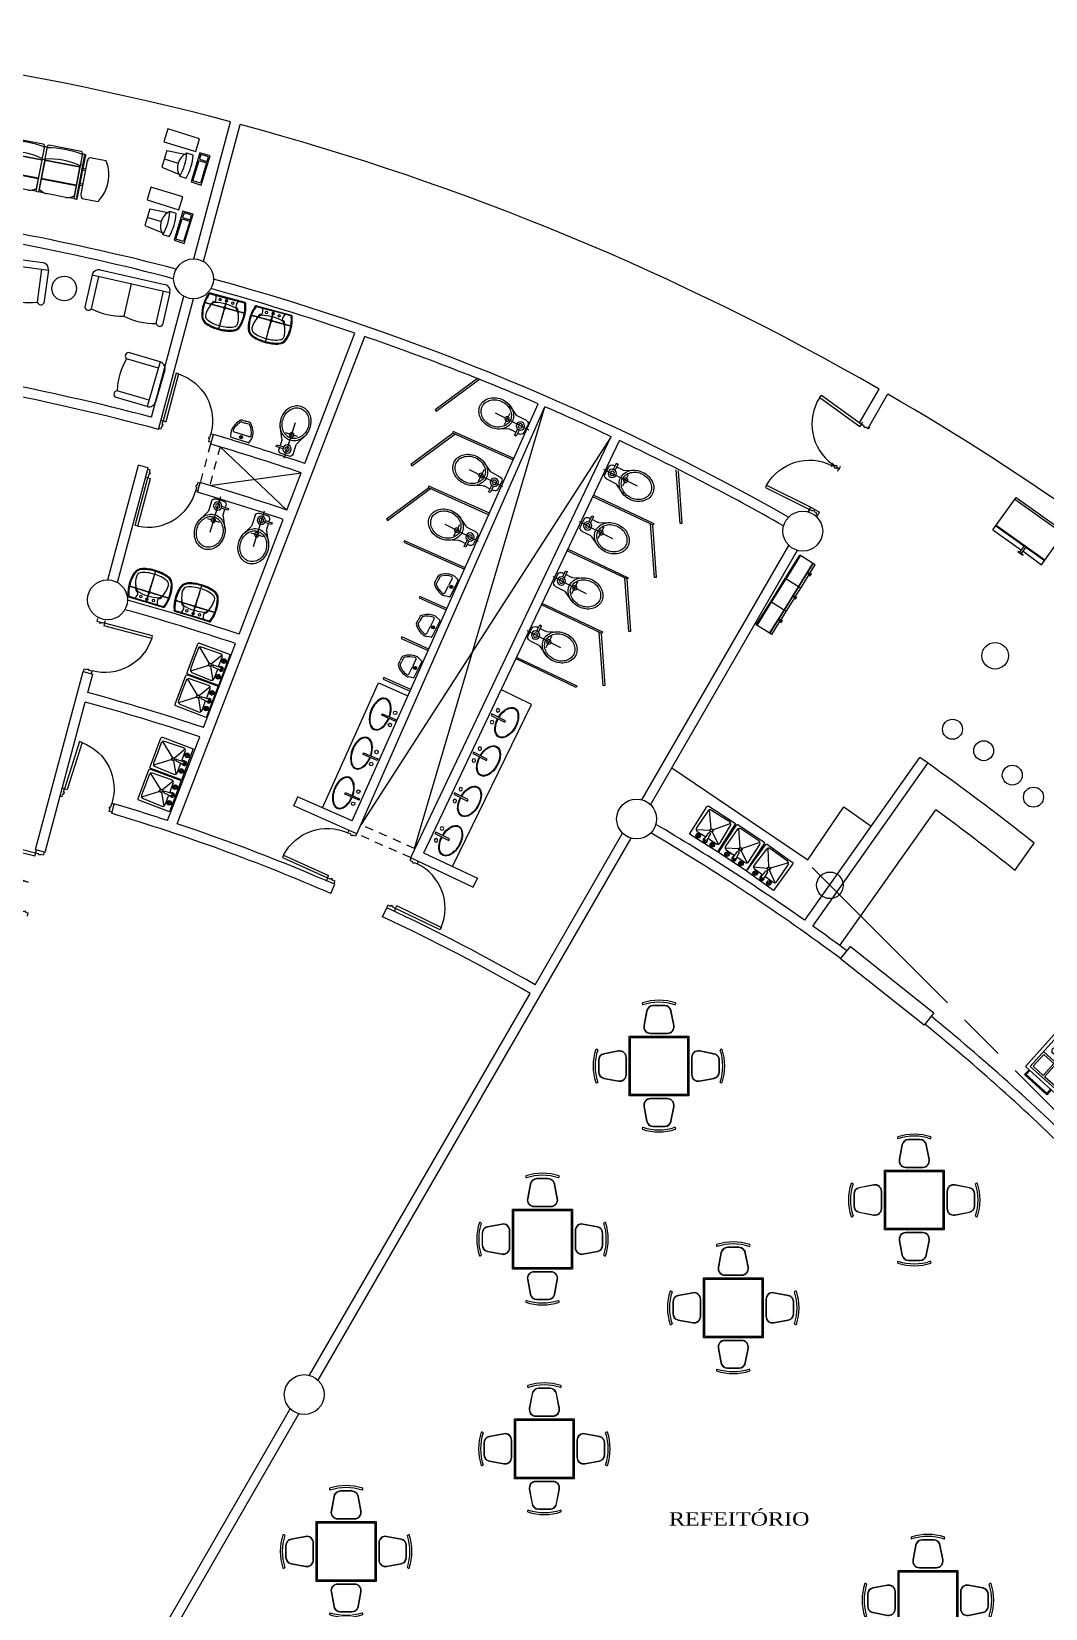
# Model space of a CAD drawing. Header units: millimetres. Extents: x 9 to 248, y 25 to 124.
# Drawn here: x 98.25 to 113.51, y 98.86 to 122.58 of the extents above; entities that cross this region are included whole.
import ezdxf

# ---------------------------------------------------------------- set-up
doc = ezdxf.new("R2010")
doc.units = ezdxf.units.MM
doc.header["$LTSCALE"] = 0.8
doc.header["$MEASUREMENT"] = 0
doc.linetypes.add('ACAD_ISO08W100', pattern=[36, 24, -3, 6, -3])
doc.linetypes.add('DASHED2', pattern=[9.525, 6.35, -3.175])
for name, color, linetype in [('CANCELERIA', 30, 'Continuous'), ('COLUMNAS', 5, 'Continuous'), ('EJES', 1, 'ACAD_ISO08W100'), ('MSAN', 2, 'Continuous'), ('MUEBLES', 2, 'Continuous'), ('MUROS', 6, 'Continuous')]:
    doc.layers.add(name, color=color, linetype=linetype)
doc.layers.add('LUMINARIAS', color=7, linetype='Continuous', lineweight=30)
doc.styles.add('Estilo 01', font='times.ttf', dxfattribs={"width": 1.2})

# ---------------------------------------------------------------- blocks, each defined once
blk = doc.blocks.new('COLUMNA')
at = {"layer": 'COLUMNAS', "ltscale": 0.15}
blk.add_circle((78.551, 72.792), 0.3, dxfattribs=at)
blk = doc.blocks.new('columna0001')
at = {"layer": 'COLUMNAS', "ltscale": 0.15}
blk.add_circle((0, 0), 0.2, dxfattribs=at)
blk = doc.blocks.new('LAVAT')
for p, q in [((-0.27, 0, -0.03), (0, 0, -0.03)), ((-0.27, 0, -0.03), (0, 0, -0.03)), ((0, 0, -0.03), (0.27, 0, -0.03)), ((0, 0, -0.03), (0.27, 0, -0.03)), ((-0.267, -0.013, -0.03), (0, -0.013, -0.03)), ((-0.014, -0.16, -0.13), (-0.005, -0.16, -0.13)), ((-0.011, -0.152, -0.13), (-0.004, -0.157, -0.13)), ((-0.011, -0.168, -0.13), (-0.004, -0.163, -0.13)), ((-0.004, -0.147, -0.13), (-0.001, -0.156, -0.13)), ((-0.004, -0.173, -0.13), (-0.001, -0.164, -0.13)), ((0.267, -0.013, -0.03), (0, -0.013, -0.03)), ((0.004, -0.147, -0.13), (0.001, -0.156, -0.13)), ((0.004, -0.173, -0.13), (0.001, -0.164, -0.13)), ((0.011, -0.152, -0.13), (0.004, -0.157, -0.13)), ((0.011, -0.168, -0.13), (0.004, -0.163, -0.13)), ((0.014, -0.16, -0.13), (0.005, -0.16, -0.13))]:
    blk.add_line(p, q)
at = {"extrusion": (1, 0, 1.74533e-09)}
for p, q in [((0, 0), (0, 0, -0.08)), ((0, 0, -0.08), (0, -0.01, -0.08)), ((0, -0.01, -0.08), (0, -0.02, -0.05)), ((0, -0.01, -0.02), (0, -0.01)), ((0, -0.49, -0.03), (0, -0.02, -0.03)), ((0, -0.02, -0.05), (0, -0.07, -0.05)), ((0, -0.07, -0.05), (0, -0.07, -0.25)), ((0, -0.08, -0.26), (0, -0.09, -0.26)), ((0, -0.09, -0.26), (0, -0.09, -0.88)), ((0, -0.09, -0.88), (0, -0.28, -0.88)), ((0, -0.5, -0.05), (0, -0.5, -0.04))]:
    blk.add_line(p, q, dxfattribs=at)
at = {"extrusion": (-1.83664e-16, -1, 1.74533e-09)}
for p, q in [((-0.32, -0.16, -0.04), (-0.32, -0.16, -0.05)), ((-0.32, -0.16, -0.05), (-0.32, -0.16, -0.04)), ((0.31, -0.16, -0.03), (-0.31, -0.16, -0.03)), ((-0.31, -0.16, -0.03), (0.31, -0.16, -0.03)), ((-0.1, -0.16, -0.88), (0, -0.16, -0.88)), ((0.1, -0.16, -0.88), (0, -0.16, -0.88)), ((0.32, -0.16, -0.05), (0.32, -0.16, -0.04)), ((0.32, -0.16, -0.04), (0.32, -0.16, -0.05))]:
    blk.add_line(p, q, dxfattribs=at)
at = {"lineweight": 0}
blk.add_line((0.005, -0.16, -0.88), (-0.014, -0.16, -0.88), dxfattribs=at)
for centre, radius in [((-0.1, -0.06, -0.03), 0.02), ((-0.1, -0.06, -0.03), 0.0141), ((0, -0.05, -0.03), 0.02), ((0, -0.16, -0.13), 0.02), ((0, -0.05, -0.03), 0.0141), ((0, -0.16, -0.13), 0.0141), ((0, -0.16, -0.13), 0.00463), ((0, -0.16, -0.13), 0.00383), ((0.1, -0.06, -0.03), 0.02), ((0.1, -0.06, -0.03), 0.0141)]:
    blk.add_circle(centre, radius, dxfattribs=at)
for centre, radius, start, end in [((-0.259, -0.031, -0.03), 0.0332, 109.7893, 160.2107), ((-0.259, -0.031, -0.03), 0.0332, 109.7893, 160.2107), ((0.239, -0.21, -0.03), 0.562, 160.2107, 196.5161), ((0.239, -0.21, -0.03), 0.562, 160.2107, 196.5161), ((0.239, -0.21, -0.03), 0.549, 160.2107, 196.5161), ((-0.259, -0.031, -0.03), 0.0201, 115.5104, 160.2107), ((0.078, -0.329, -0.03), 0.328, 144.7658, 181.8357), ((-0.101, -0.199, -0.03), 0.119, 131.5936, 180.4815), ((-0.149, -0.169, -0.03), 0.0501, 102.6144, 144.7658), ((-0.27, -0.08, -0.03), 0.114, 344.7449, 37.875), ((-0.17, -0.107, -0.03), 0.0104, 195.2551, 344.7449), ((0.005, -0.857, -0.03), 0.756, 90.3783, 102.6144), ((-0.005, -0.857, -0.03), 0.756, 77.3856, 89.6217), ((0.27, -0.08, -0.03), 0.114, 142.125, 195.2551), ((0.17, -0.107, -0.03), 0.0104, 195.2551, 344.7449), ((0.149, -0.169, -0.03), 0.0501, 35.2342, 77.3856), ((0.101, -0.199, -0.03), 0.119, 359.5185, 48.4064), ((-0.078, -0.329, -0.03), 0.328, 358.1643, 35.2342), ((0.259, -0.031, -0.03), 0.0201, 19.7893, 64.4896), ((0.259, -0.031, -0.03), 0.0332, 19.7893, 70.2107), ((0.259, -0.031, -0.03), 0.0332, 19.7893, 70.2107), ((-0.239, -0.21, -0.03), 0.549, 343.4839, 19.7893), ((-0.239, -0.21, -0.03), 0.562, 343.4839, 19.7893), ((-0.239, -0.21, -0.03), 0.562, 343.4839, 19.7893), ((-0.158, -0.328, -0.03), 0.148, 196.5161, 253.4839), ((-0.158, -0.328, -0.03), 0.148, 196.5161, 253.4839), ((-0.158, -0.328, -0.03), 0.135, 196.5161, 253.4839), ((-0.182, -0.338, -0.03), 0.0683, 181.8357, 245.5444), ((-0.023, 0.012, -0.03), 0.452, 245.5444, 272.887), ((0, 0.204, -0.03), 0.704, 253.4839, 270), ((0, 0.204, -0.03), 0.704, 253.4839, 270), ((0, 0.204, -0.03), 0.69, 253.4839, 270), ((0.023, 0.012, -0.03), 0.452, 267.113, 294.4556), ((0, 0.204, -0.03), 0.69, 270, 286.5161), ((0, 0.204, -0.03), 0.704, 270, 286.5161), ((0, 0.204, -0.03), 0.704, 270, 286.5161), ((0.158, -0.328, -0.03), 0.135, 286.5161, 343.4839), ((0.158, -0.328, -0.03), 0.148, 286.5161, 343.4839), ((0.158, -0.328, -0.03), 0.148, 286.5161, 343.4839), ((0.182, -0.338, -0.03), 0.0683, 294.4556, 358.1643)]:
    blk.add_arc(centre, radius, start, end)
at = {"extrusion": (1, 0, 1.74533e-09)}
for centre, radius, start, end in [((-0.005, 0), 0.005, 0, 180), ((-0.02, -0.02), 0.01, 270, 360), ((-0.08, -0.25), 0.01, 270, 0), ((-1.424, -0.537), 1.194, 343.3267, 14.9105), ((-0.222, 0.068), 0.302, 202.9972, 260.9087), ((-0.49, -0.04), 0.01, 90, 180)]:
    blk.add_arc(centre, radius, start, end, dxfattribs=at)
at = {"extrusion": (-1.83664e-16, -1, 1.74533e-09)}
for centre, radius, start, end in [((-0.01, 0.07, 0.16), 0.332, 201.1613, 254.2914), ((-0.31, -0.04, 0.16), 0.01, 90, 180), ((-0.31, -0.04, 0.16), 0.01, 90, 180), ((-1.605, -0.53, 0.16), 1.545, 346.8874, 9.2943), ((-0.097, -0.27, 0.16), 0.0202, 330.2551, 97.125), ((1.605, -0.53, 0.16), 1.545, 170.7057, 193.1126), ((0.098, -0.27, 0.16), 0.0202, 82.875, 209.7449), ((0.01, 0.07, 0.16), 0.332, 285.7086, 338.8387), ((0.31, -0.04, 0.16), 0.01, 0, 90), ((0.31, -0.04, 0.16), 0.01, 0, 90)]:
    blk.add_arc(centre, radius, start, end, dxfattribs=at)
blk = doc.blocks.new('OVALIN')
at = {"layer": 'MUEBLES'}
blk.add_lwpolyline([(0.001, 0.032), (-0.023, 0.032), (-0.02, 0.263), (0.004, 0.263)], close=True, dxfattribs=at)
at = {"layer": 'MUEBLES', "ltscale": 0.15}
for centre in [(-0.111, 0.205), (0.088, 0.202)]:
    blk.add_circle(centre, 0.0263, dxfattribs=at)
blk.add_ellipse((-0.008, 0.003, 0.85), major_axis=(-0.25, -0.009), ratio=0.595573, start_param=4.748798, end_param=10.934048, dxfattribs=at)
blk.add_open_spline([(-0.021, 0.142, 0.85), (-0.066, 0.14, 0.85), (-0.111, 0.13, 0.85), (-0.214, 0.084, 0.85), (-0.252, 0.036, 0.85), (-0.245, -0.053, 0.85), (-0.2, -0.097, 0.85), (-0.06, -0.143, 0.85), (0.032, -0.142, 0.85), (0.177, -0.094, 0.85), (0.226, -0.049, 0.85), (0.239, 0.041, 0.85), (0.206, 0.088, 0.85), (0.103, 0.133, 0.85), (0.053, 0.143, 0.85), (0.003, 0.143, 0.85)], degree=3, knots=[4.748798, 4.748798, 4.748798, 4.748798, 5.302919, 5.302919, 6.3056, 6.3056, 7.308282, 7.308282, 8.310963, 8.310963, 9.313644, 9.313644, 10.316325, 10.316325, 10.934048, 10.934048, 10.934048, 10.934048], dxfattribs=at)
blk = doc.blocks.new('LAVAMANO')
at = {"layer": 'MUEBLES'}
for p, q in [((-0.177, 0.019), (-0.058, 0.011)), ((-0.016, 0.018), (-0.12, 0.197)), ((0.016, 0.012), (0.24, 0.187)), ((-0.058, -0.018), (-0.177, -0.027)), ((-0.12, -0.204), (-0.016, -0.025)), ((0.24, -0.194), (0.016, -0.019))]:
    blk.add_line(p, q, dxfattribs=at)
blk.add_lwpolyline([(0.281, -0.234, -0.414214), (0.261, -0.254), (-0.229, -0.254), (-0.229, 0.246), (0.261, 0.246, -0.414214), (0.281, 0.226)], format="xyb", close=True, dxfattribs=at)
for points in [[(-0.204, 0.118), (-0.205, 0.118, -1), (-0.205, 0.127), (-0.204, 0.127, 0.41421)], [(-0.183, 0.148), (-0.183, 0.149, -1), (-0.174, 0.149), (-0.174, 0.148, 0.414214)], [(-0.174, 0.097), (-0.174, 0.096, -1), (-0.183, 0.096), (-0.183, 0.097, 0.414208)], [(-0.153, 0.127), (-0.152, 0.127, -1), (-0.152, 0.118), (-0.153, 0.118, 0.414214)], [(0.251, -0.004), (0.251, 0.159, 0.40559), (0.213, 0.199), (-0.091, 0.208, 0.42289), (-0.132, 0.168), (-0.132, 0.016)], [(-0.204, -0.126), (-0.205, -0.126, 1), (-0.205, -0.134), (-0.204, -0.134, -0.41421)], [(-0.174, -0.104), (-0.174, -0.104, 1), (-0.183, -0.104), (-0.183, -0.104, -0.414208)], [(-0.183, -0.156), (-0.183, -0.156, 1), (-0.174, -0.156), (-0.174, -0.156, -0.414214)], [(-0.153, -0.134), (-0.152, -0.134, 1), (-0.152, -0.126), (-0.153, -0.126, -0.414214)], [(-0.132, -0.023), (-0.132, -0.175, 0.42289), (-0.091, -0.215), (0.213, -0.207, 0.40559), (0.251, -0.167), (0.251, -0.004)]]:
    blk.add_lwpolyline(points, format="xyb", dxfattribs=at)
for centre, radius in [((-0.179, 0.122), 0.0345), ((-0.179, 0.122), 0.00944), ((-0.179, -0.004), 0.0085), ((-0.179, 0.122), 0.00508), ((-0.003, -0.004), 0.025), ((-0.003, -0.004), 0.02), ((-0.179, -0.13), 0.0345), ((-0.179, -0.13), 0.00944), ((-0.179, -0.13), 0.00508)]:
    blk.add_circle(centre, radius, dxfattribs=at)
for centre, radius, start, end in [((-0.179, -0.004), 0.0345, 37.297, 322.703), ((-0.179, 0.122), 0.0261, 99.2715, 170.7285), ((-0.179, 0.122), 0.0261, 189.2715, 260.7285), ((-0.179, -0.004), 0.0228, 85.9297, 274.0703), ((-0.179, 0.122), 0.0261, 9.2715, 80.7285), ((-0.179, 0.122), 0.0261, 279.2715, 350.7285), ((-0.06, -0.004), 0.0143, 274.0701, 85.9299), ((-0.179, -0.13), 0.0261, 99.2715, 170.7285), ((-0.179, -0.13), 0.0261, 189.2715, 260.7285), ((-0.179, -0.13), 0.0261, 9.2715, 80.7285), ((-0.179, -0.13), 0.0261, 279.2715, 350.7285)]:
    blk.add_arc(centre, radius, start, end, dxfattribs=at)
blk = doc.blocks.new('MCUADR')
for points in [[(0.301, 0.92), (0.559, 0.92, 0.470481), (0.657, 1.039), (0.615, 1.259, 0.3601), (0.517, 1.34), (0.343, 1.34, 0.3601), (0.245, 1.259), (0.203, 1.039, 0.470481)], [(0.301, 0.925), (0.559, 0.925, 0.470481), (0.652, 1.038), (0.611, 1.258, 0.3601), (0.517, 1.335), (0.343, 1.335, 0.3601), (0.249, 1.258), (0.208, 1.038, 0.470481)], [(-0.06, 0.301), (-0.06, 0.559, 0.470481), (-0.179, 0.657), (-0.399, 0.615, 0.3601), (-0.48, 0.517), (-0.48, 0.343, 0.3601), (-0.399, 0.245), (-0.179, 0.203, 0.470481)], [(-0.065, 0.301), (-0.065, 0.559, 0.470481), (-0.178, 0.652), (-0.398, 0.611, 0.3601), (-0.475, 0.517), (-0.475, 0.343, 0.3601), (-0.398, 0.249), (-0.178, 0.208, 0.470481)], [(0.92, 0.559), (0.92, 0.301, 0.470481), (1.039, 0.203), (1.259, 0.245, 0.3601), (1.34, 0.343), (1.34, 0.517, 0.3601), (1.259, 0.615), (1.039, 0.657, 0.470481)], [(0.925, 0.559), (0.925, 0.301, 0.470481), (1.038, 0.208), (1.258, 0.249, 0.3601), (1.335, 0.343), (1.335, 0.517, 0.3601), (1.258, 0.611), (1.038, 0.652, 0.470481)], [(0.559, -0.06), (0.301, -0.06, 0.470481), (0.203, -0.179), (0.245, -0.399, 0.3601), (0.343, -0.48), (0.517, -0.48, 0.3601), (0.615, -0.399), (0.657, -0.179, 0.470481)], [(0.559, -0.065), (0.301, -0.065, 0.470481), (0.208, -0.178), (0.249, -0.398, 0.3601), (0.343, -0.475), (0.517, -0.475, 0.3601), (0.611, -0.398), (0.652, -0.178, 0.470481)]]:
    blk.add_lwpolyline(points, format="xyb", close=True)
for points in [[(-0.02, 0.88), (0.88, 0.88), (0.88, -0.02), (-0.02, -0.02)], [(0, 0.86), (0.86, 0.86), (0.86, 0), (0, 0)]]:
    blk.add_lwpolyline(points, close=True)
for centre, radius, start, end in [((0.198, 1.37), 0.0203, 150.4305, 245.9306), ((0.43, 0.619), 0.801, 71.8194, 108.1806), ((0.43, 0.619), 0.771, 71.8194, 108.1806), ((0.662, 1.37), 0.0203, 294.0694, 29.5695), ((0.241, 0.43), 0.801, 161.8194, 198.1806), ((0.241, 0.43), 0.771, 161.8194, 198.1806), ((-0.51, 0.662), 0.0203, 24.0694, 119.5695), ((1.37, 0.662), 0.0203, 60.4305, 155.9306), ((0.619, 0.43), 0.771, 341.8194, 18.1806), ((0.619, 0.43), 0.801, 341.8194, 18.1806), ((-0.51, 0.198), 0.0203, 240.4305, 335.9306), ((1.37, 0.198), 0.0203, 204.0694, 299.5695), ((0.198, -0.51), 0.0203, 114.0694, 209.5695), ((0.43, 0.241), 0.801, 251.8194, 288.1806), ((0.43, 0.241), 0.771, 251.8194, 288.1806), ((0.662, -0.51), 0.0203, 330.4305, 65.9306)]:
    blk.add_arc(centre, radius, start, end)
blk = doc.blocks.new('P1H0')
for p, q in [((0, 0.15), (0.05, 0.15)), ((0.05, 0), (0.1, 0)), ((0.05, -0.899), (0.05, 0)), ((0.1, -0.899), (0.1, 0)), ((1, 0.15), (0.95, 0.15)), ((0.1, -0.899), (0.05, -0.899))]:
    blk.add_line(p, q)
for points in [[(0.05, 0.15), (0.05, 0.096), (0.066, 0.096), (0.066, 0.064), (0.05, 0.064), (0.05, 0), (0, 0)], [(0.95, 0.15), (0.95, 0.096), (0.934, 0.096), (0.934, 0.064), (0.95, 0.064), (0.95, 0), (1, 0)]]:
    blk.add_lwpolyline(points)
blk.add_arc((0.05, 0), 0.9, 273.1847, 0)
blk = doc.blocks.new('p2h')
for p, q in [((0, 0.12), (0.05, 0.12)), ((0.1, 0), (0, 0)), ((0.05, 0), (0.05, -0.447)), ((0.1, 0), (0.1, -0.447)), ((0.9, 0), (1, 0)), ((0.9, 0), (0.9, -0.447)), ((1, 0.12), (0.95, 0.12)), ((0.95, 0), (0.95, -0.447)), ((0.1, -0.447), (0.05, -0.447)), ((0.9, -0.447), (0.95, -0.447))]:
    blk.add_line(p, q)
for points in [[(0.05, 0.12), (0.05, 0.077), (0.063, 0.077), (0.063, 0.051), (0.05, 0.051), (0.05, 0), (0.01, 0)], [(0.95, 0.12), (0.95, 0.077), (0.937, 0.077), (0.937, 0.051), (0.95, 0.051), (0.95, 0), (0.99, 0)]]:
    blk.add_lwpolyline(points)
for centre, start, end in [((0.05, 0), 276.3794, 0), ((0.95, 0), 180, 263.6206)]:
    blk.add_arc(centre, 0.45, start, end)
blk = doc.blocks.new('p_sillon02')
for p, q in [((-0.5, 0), (0.5, 0)), ((-0.6, -0.1), (0.6, -0.1)), ((-0.6, -0.1), (-0.6, -0.6)), ((-0.5, -0.1), (-0.5, -0.6)), ((0, -0.1), (0, -0.6)), ((0.5, -0.6), (0.5, -0.1)), ((0.6, -0.1), (0.6, -0.6))]:
    blk.add_line(p, q)
for centre, radius, start, end in [((-0.5, -0.1), 0.1, 90, 180), ((0.5, -0.1), 0.1, 0, 90), ((-0.55, -0.579), 0.0542, 202.8178, 337.1822), ((-0.25, 0.381), 1.013, 255.7092, 284.2908), ((0.25, 0.381), 1.013, 255.7092, 284.2908), ((0.55, -0.579), 0.0542, 202.8178, 337.1822)]:
    blk.add_arc(centre, radius, start, end)
blk = doc.blocks.new('FLUX', base_point=(26.698, 2.043))
for p, q in [((26.582, 1.888), (26.582, 1.919)), ((26.76, 1.969), (26.632, 1.969)), ((26.697, 2.022), (26.697, 1.457)), ((26.81, 1.919), (26.81, 1.774)), ((26.577, 1.751), (26.491, 1.566)), ((26.532, 1.888), (26.532, 1.86)), ((26.642, 1.888), (26.532, 1.888)), ((26.532, 1.86), (26.64, 1.86)), ((26.582, 1.773), (26.582, 1.86)), ((26.816, 1.75), (26.912, 1.574)), ((26.792, 1.65), (26.6, 1.65))]:
    blk.add_line(p, q)
for points in [[(26.7, 1.737, 0.114983), (26.616, 1.717, 0.103863), (26.54, 1.658, 0.09123), (26.492, 1.572, 0.083945), (26.474, 1.467, 0.083945), (26.492, 1.362, 0.09123), (26.54, 1.277, 0.103863), (26.616, 1.218, 0.114983), (26.7, 1.198, 0.114983), (26.785, 1.218, 0.103863), (26.86, 1.277, 0.09123), (26.909, 1.362, 0.083945), (26.927, 1.467, 0.083945), (26.909, 1.572, 0.09123), (26.86, 1.658, 0.103863), (26.785, 1.717, 0.114983)], [(26.7, 1.702, 0.114859), (26.627, 1.685, 0.103833), (26.561, 1.633, 0.091287), (26.518, 1.559, 0.084042), (26.503, 1.467, 0.084042), (26.518, 1.376, 0.091287), (26.561, 1.301, 0.103833), (26.627, 1.25, 0.114859), (26.7, 1.232, 0.114859), (26.774, 1.25, 0.103833), (26.84, 1.301, 0.091287), (26.883, 1.376, 0.084042), (26.898, 1.467, 0.084042), (26.883, 1.559, 0.091287), (26.84, 1.633, 0.103833), (26.774, 1.685, 0.114859)]]:
    blk.add_lwpolyline(points, format="xyb", close=True)
for centre, radius in [((26.698, 1.876), 0.0623), ((26.698, 1.876), 0.0332), ((26.699, 1.65), 0.0338)]:
    blk.add_circle(centre, radius)
for centre, start, end in [((26.632, 1.919), 90, 180), ((26.76, 1.919), 0, 90), ((26.532, 1.773), 334.9229, 0), ((26.86, 1.774), 180, 208.4688)]:
    blk.add_arc(centre, 0.05, start, end)
blk = doc.blocks.new('WCFLUX')
at = {"layer": 'MSAN', "color": 7, "xscale": -1}
blk.add_blockref('FLUX', (0.005, 0.586), dxfattribs=at)
blk = doc.blocks.new('p_sillon01')
for p, q in [((-0.25, 0), (0.25, 0)), ((-0.35, -0.1), (-0.35, -0.6)), ((-0.35, -0.1), (0.35, -0.1)), ((-0.25, -0.1), (-0.25, -0.6)), ((0.25, -0.1), (0.25, -0.6)), ((0.35, -0.1), (0.35, -0.6))]:
    blk.add_line(p, q)
for centre, radius, start, end in [((-0.25, -0.1), 0.1, 90, 180), ((0.25, -0.1), 0.1, 0, 90), ((-0.3, -0.579), 0.0542, 202.8178, 337.1822), ((0, 0.381), 1.013, 255.7092, 284.2908), ((0.3, -0.579), 0.0542, 202.8178, 337.1822)]:
    blk.add_arc(centre, radius, start, end)
blk = doc.blocks.new('MINGP1')
at = {"layer": 'MSAN'}
for p, q in [((-0.133, 0.118), (-0.153, 0.049)), ((-0.133, 0.118), (-0.153, 0.049)), ((-0.124, 0.126), (0.146, 0.126)), ((-0.124, 0.126), (0.146, 0.126)), ((-0.111, 0.034), (0.011, 0.034)), ((-0.111, 0.034), (0.011, 0.034)), ((0.133, 0.034), (0.012, 0.034)), ((0.133, 0.034), (0.012, 0.034)), ((0.155, 0.118), (0.175, 0.049)), ((0.155, 0.118), (0.175, 0.049)), ((-0.046, -0.142), (0.011, -0.142)), ((-0.046, -0.142), (0.011, -0.142)), ((-0.041, -0.173), (0.011, -0.173)), ((-0.041, -0.173), (0.011, -0.173)), ((0.068, -0.142), (0.012, -0.142)), ((0.068, -0.142), (0.012, -0.142)), ((0.063, -0.173), (0.012, -0.173)), ((0.063, -0.173), (0.012, -0.173))]:
    blk.add_line(p, q, dxfattribs=at)
for radius in [0.0236, 0.0236, 0.00865, 0.00865]:
    blk.add_circle((0.01, 0.078), radius, dxfattribs=at)
for centre, radius, start, end in [((-0.076, 0.027), 0.08, 163.9075, 184.4031), ((-0.076, 0.027), 0.08, 163.9075, 184.4031), ((0.123, 0.042), 0.28, 184.4031, 226.7696), ((0.123, 0.042), 0.28, 184.4031, 226.7696), ((-0.124, 0.116), 0.01, 90, 163.9075), ((-0.124, 0.116), 0.01, 90, 163.9075), ((-0.111, 0.014), 0.02, 90, 188.6816), ((-0.111, 0.014), 0.02, 90, 188.6816), ((0.146, 0.053), 0.28, 188.6816, 222.3611), ((0.146, 0.053), 0.28, 188.6816, 222.3611), ((-0.124, 0.053), 0.28, 317.6389, 351.3184), ((-0.124, 0.053), 0.28, 317.6389, 351.3184), ((-0.101, 0.042), 0.28, 313.2304, 355.5969), ((-0.101, 0.042), 0.28, 313.2304, 355.5969), ((0.133, 0.014), 0.02, 351.3184, 90), ((0.133, 0.014), 0.02, 351.3184, 90), ((0.146, 0.116), 0.01, 16.0925, 90), ((0.146, 0.116), 0.01, 16.0925, 90), ((0.098, 0.027), 0.08, 355.5969, 16.0925), ((0.098, 0.027), 0.08, 355.5969, 16.0925), ((-0.041, -0.133), 0.04, 226.7696, 270), ((-0.041, -0.133), 0.04, 226.7696, 270), ((-0.046, -0.122), 0.02, 222.3611, 270), ((-0.046, -0.122), 0.02, 222.3611, 270), ((0.063, -0.133), 0.04, 270, 313.2304), ((0.063, -0.133), 0.04, 270, 313.2304), ((0.068, -0.122), 0.02, 270, 317.6389), ((0.068, -0.122), 0.02, 270, 317.6389)]:
    blk.add_arc(centre, radius, start, end, dxfattribs=at)
blk = doc.blocks.new('p_compu01')
for p, q in [((1.452, 4.145), (1.426, 3.869)), ((1.713, 4.145), (1.452, 4.145)), ((1.582, 4.145), (1.582, 3.928)), ((1.713, 4.145), (1.739, 3.869)), ((1.402, 3.845), (1.402, 3.745)), ((1.762, 3.745), (1.762, 3.845))]:
    blk.add_line(p, q)
for points in [[(1.828, 3.725), (2.028, 3.725), (2.028, 4.225), (1.828, 4.225)], [(1.367, 3.499), (1.827, 3.499), (1.827, 3.659), (1.367, 3.659)], [(1.391, 3.636), (1.711, 3.636), (1.711, 3.518), (1.391, 3.518)], [(1.732, 3.518), (1.805, 3.518), (1.805, 3.636), (1.732, 3.636)]]:
    blk.add_lwpolyline(points, close=True)
for centre, radius, start, end in [((1.582, 3.692), 0.236, 40.2671, 139.7329), ((1.582, 4.645), 0.82, 257.3196, 282.6804), ((1.582, 4.545), 0.82, 257.3196, 282.6804)]:
    blk.add_arc(centre, radius, start, end)
blk = doc.blocks.new('Com423-p')
for p, q in [((-0.89, 0.477), (-0.899, 0.477)), ((-0.89, 0.451), (-0.89, 0.477)), ((-0.85, 0.488), (-0.85, -0.202)), ((-0.335, 0.513), (-0.825, 0.513)), ((-0.31, 0.488), (-0.31, -0.202)), ((-0.27, 0.488), (-0.27, -0.202)), ((0.245, 0.513), (-0.245, 0.513)), ((0.27, 0.488), (0.27, -0.202)), ((0.31, 0.487), (0.31, -0.202)), ((0.825, 0.513), (0.335, 0.513)), ((0.85, 0.487), (0.85, -0.202)), ((0.89, 0.474), (0.89, 0.477)), ((0.89, 0.477), (0.899, 0.476)), ((0.89, 0.451), (0.89, 0.477)), ((-0.972, 0.452), (-1.212, 0.452)), ((-0.942, 0.392), (-0.942, -0.118)), ((-0.942, 0.266), (-0.902, 0.266)), ((-0.942, 0.241), (-0.902, 0.241)), ((-0.902, 0.474), (-0.902, -0.199)), ((-0.89, 0.451), (-0.89, -0.199)), ((-0.847, 0.299), (-0.847, -0.164)), ((-0.847, 0.282), (-0.313, 0.282)), ((-0.847, 0.275), (-0.313, 0.275)), ((-0.313, 0.299), (-0.313, -0.164)), ((-0.267, 0.299), (-0.267, -0.164)), ((-0.267, 0.282), (0.267, 0.282)), ((-0.267, 0.275), (0.267, 0.275)), ((0.267, 0.299), (0.267, -0.164)), ((0.313, 0.299), (0.313, -0.164)), ((0.847, 0.282), (0.313, 0.282)), ((0.847, 0.275), (0.313, 0.275)), ((0.847, 0.299), (0.847, -0.164)), ((0.89, -0.176), (0.89, 0.474)), ((0.89, 0.467), (0.89, 0.47)), ((0.89, 0.451), (0.89, -0.199)), ((0.902, -0.199), (0.902, 0.473)), ((0.942, 0.266), (0.902, 0.266)), ((0.942, 0.241), (0.902, 0.241)), ((0.942, 0.392), (0.942, -0.118)), ((0.972, 0.452), (1.212, 0.452)), ((-0.942, 0.034), (-0.902, 0.034)), ((-0.942, 0.008), (-0.902, 0.008)), ((-0.847, 0), (-0.313, 0)), ((-0.267, 0), (0.267, 0)), ((0.847, 0), (0.313, 0)), ((0.942, 0.034), (0.902, 0.034)), ((0.942, 0.008), (0.902, 0.008)), ((-0.972, -0.178), (-1.212, -0.178)), ((-0.89, -0.202), (-0.899, -0.202)), ((-0.89, -0.199), (-0.89, -0.202)), ((-0.85, -0.199), (-0.777, -0.199)), ((-0.847, -0.008), (-0.313, -0.008)), ((-0.428, -0.209), (-0.73, -0.209)), ((-0.381, -0.199), (-0.31, -0.199)), ((-0.27, -0.199), (-0.197, -0.199)), ((-0.267, -0.008), (0.267, -0.008)), ((0.152, -0.209), (-0.15, -0.209)), ((0.199, -0.199), (0.27, -0.199)), ((0.31, -0.199), (0.383, -0.199)), ((0.847, -0.008), (0.313, -0.008)), ((0.732, -0.209), (0.43, -0.209)), ((0.779, -0.199), (0.85, -0.199)), ((0.89, -0.176), (0.89, -0.202)), ((0.89, -0.199), (0.89, -0.202)), ((0.89, -0.202), (0.899, -0.202)), ((0.972, -0.178), (1.212, -0.178))]:
    blk.add_line(p, q)
for points in [[(-0.899, 0.477), (-0.9, 0.476), (-0.9, 0.476), (-0.901, 0.476), (-0.901, 0.476), (-0.901, 0.476), (-0.901, 0.475), (-0.902, 0.475), (-0.902, 0.474), (-0.902, 0.474), (-0.902, 0.474)], [(0.899, 0.476), (0.9, 0.476), (0.9, 0.476), (0.901, 0.476), (0.901, 0.476), (0.901, 0.475), (0.902, 0.475), (0.902, 0.474), (0.902, 0.474), (0.902, 0.473)], [(-0.899, -0.202), (-0.9, -0.202), (-0.9, -0.202), (-0.901, -0.202), (-0.901, -0.201), (-0.901, -0.201), (-0.902, -0.2), (-0.902, -0.2), (-0.902, -0.2), (-0.902, -0.199)], [(0.899, -0.202), (0.9, -0.202), (0.9, -0.202), (0.901, -0.202), (0.901, -0.202), (0.901, -0.201), (0.901, -0.201), (0.902, -0.201), (0.902, -0.2), (0.902, -0.2), (0.902, -0.199)]]:
    blk.add_lwpolyline(points)
for centre, radius, start, end in [((-0.87, 0.378), 0.101, 78.5788, 101.4212), ((-0.825, 0.488), 0.025, 90, 180), ((-0.58, -0.91), 1.407, 78.9336, 101.0664), ((-0.335, 0.488), 0.025, 0, 90), ((-0.29, 0.378), 0.101, 78.5788, 101.4212), ((-0.245, 0.488), 0.025, 90, 180), ((0, -0.91), 1.407, 78.9336, 101.0664), ((0.245, 0.488), 0.025, 0, 90), ((0.29, 0.378), 0.101, 78.5788, 101.4212), ((0.335, 0.488), 0.025, 90, 180), ((0.58, -0.91), 1.407, 78.9336, 101.0664), ((0.825, 0.488), 0.025, 0, 90), ((0.87, 0.378), 0.101, 78.5788, 101.4212), ((-0.743, 0.137), 0.569, 148.6643, 211.6638), ((-1.155, 0.386), 0.0874, 130.8585, 149.9755), ((-1.029, 0.386), 0.0874, 3.9886, 49.1415), ((-0.87, 0.385), 0.0699, 253.3653, 286.6347), ((-0.58, -0.743), 1.076, 75.4632, 104.5368), ((-0.29, 0.36), 0.0699, 253.3653, 286.6347), ((0, -0.743), 1.076, 75.4632, 104.5368), ((0.29, 0.36), 0.0699, 253.3653, 286.6347), ((0.58, -0.743), 1.076, 75.4632, 104.5368), ((0.87, 0.385), 0.0699, 253.3653, 286.6347), ((1.029, 0.386), 0.0874, 130.8585, 176.0114), ((1.155, 0.386), 0.0874, 30.0245, 49.1415), ((0.743, 0.137), 0.569, 328.3362, 31.3357), ((-1.155, -0.112), 0.0874, 214.3289, 229.1415), ((-1.029, -0.112), 0.0874, 310.8585, 356.0114), ((-0.87, -0.103), 0.101, 258.5788, 281.4212), ((-0.693, 0.057), 0.268, 235.1243, 262.1797), ((-0.46, 0.038), 0.25, 277.3038, 306.0114), ((-0.29, -0.103), 0.101, 258.5788, 281.4212), ((-0.29, -0.103), 0.101, 258.5788, 281.4212), ((-0.113, 0.057), 0.268, 235.1243, 262.1797), ((0.12, 0.038), 0.25, 277.3038, 306.0114), ((0.29, -0.103), 0.101, 258.5788, 281.4212), ((0.29, -0.103), 0.101, 258.5788, 281.4212), ((0.466, 0.056), 0.268, 235.0932, 262.2108), ((0.7, 0.038), 0.25, 277.3038, 306.0114), ((0.87, -0.103), 0.101, 258.5788, 281.4212), ((1.029, -0.112), 0.0874, 183.9886, 229.1415), ((1.155, -0.112), 0.0874, 310.8585, 325.6711)]:
    blk.add_arc(centre, radius, start, end)
blk.add_solid([(0.89, 0.466), (0.89, 0.466), (0.89, 0.474)])
blk = doc.blocks.new('CARRITOS')
for p, q in [((0, 0), (0.45, 0)), ((0, -0.1), (0, 0)), ((0.45, 0), (0.45, -0.1)), ((-0.075, -0.1), (0, -0.1)), ((-0.075, -1), (-0.075, -0.1)), ((-0.029, -0.15), (0.471, -0.15)), ((-0.029, -0.95), (-0.029, -0.15)), ((0.45, -0.1), (0, -0.1)), ((0.001, -0.18), (0.206, -0.18)), ((0.001, -0.42), (0.001, -0.18)), ((0.015, -0.015), (0.435, -0.015)), ((0.015, -0.1), (0.015, -0.015)), ((0.206, -0.18), (0.206, -0.42)), ((0.236, -0.42), (0.236, -0.18)), ((0.236, -0.18), (0.441, -0.18)), ((0.435, -0.015), (0.435, -0.1)), ((0.441, -0.18), (0.441, -0.42)), ((0.45, -0.1), (0.525, -0.1)), ((0.471, -0.15), (0.471, -0.95)), ((0.525, -0.1), (0.525, -1)), ((0.621, -0.102), (0.696, -0.102)), ((0.621, -1.002), (0.621, -0.102)), ((0.667, -0.951), (0.667, -0.151)), ((0.667, -0.151), (1.167, -0.151)), ((0.696, -0.102), (0.696, -0.002)), ((0.696, -0.002), (1.146, -0.002)), ((1.146, -0.102), (0.696, -0.102)), ((0.697, -0.181), (0.902, -0.181)), ((0.697, -0.421), (0.697, -0.181)), ((0.711, -0.102), (0.711, -0.017)), ((0.711, -0.017), (1.131, -0.017)), ((0.902, -0.181), (0.902, -0.421)), ((0.932, -0.421), (0.932, -0.181)), ((0.932, -0.181), (1.137, -0.181)), ((1.131, -0.017), (1.131, -0.102)), ((1.137, -0.181), (1.137, -0.421)), ((1.146, -0.002), (1.146, -0.102)), ((1.146, -0.102), (1.221, -0.102)), ((1.167, -0.151), (1.167, -0.951)), ((1.221, -0.102), (1.221, -1.002)), ((0.471, -0.45), (-0.029, -0.45)), ((0.206, -0.42), (0.001, -0.42)), ((0.441, -0.42), (0.236, -0.42)), ((1.167, -0.451), (0.667, -0.451)), ((0.902, -0.421), (0.697, -0.421)), ((1.137, -0.421), (0.932, -0.421)), ((0.525, -1), (-0.075, -1)), ((0.471, -0.95), (-0.029, -0.95)), ((1.221, -1.002), (0.621, -1.002)), ((1.167, -0.951), (0.667, -0.951))]:
    blk.add_line(p, q)
for centre in [(0.096, -0.575), (0.346, -0.575), (0.792, -0.576), (1.042, -0.576), (0.096, -0.825), (0.346, -0.825), (0.792, -0.826), (1.042, -0.826)]:
    blk.add_circle(centre, 0.05)
blk = doc.blocks.new('cocina16')
at = {"linetype": 'Continuous'}
for p, q in [((0, 0.598), (0.9, 0.598)), ((0, -0.002), (0, 0.598)), ((0, 0.567), (0.9, 0.567)), ((0.9, -0.002), (0.9, 0.598)), ((-0.001, 0.084), (0.899, 0.084)), ((-0.001, 0), (0.527, 0)), ((0, 0.073), (0.9, 0.073)), ((0.527, -0.042), (0.527, 0.072)), ((0.558, -0.042), (0.558, 0.072)), ((0.558, 0), (0.9, -0.002)), ((0.497, -0.042), (0.527, -0.042)), ((0.558, -0.042), (0.588, -0.042))]:
    blk.add_line(p, q, dxfattribs=at)
at = {"linetype": 'ByBlock'}
for p, q in [((0.497, -0.042), (0.497, -0.049)), ((0.497, -0.049), (0.588, -0.049)), ((0.588, -0.042), (0.588, -0.049))]:
    blk.add_line(p, q, dxfattribs=at)

msp = doc.modelspace()

# ---------------------------------------------------------------- linework, layer by layer
at = {"layer": 'CANCELERIA', "ltscale": 0.15}
msp.add_circle((98.744, 118.718), 0.186, dxfattribs=at)
at = {"layer": 'EJES', "ltscale": 0.15}
msp.add_line((109.994, 110.008), (118.611, 101.39), dxfattribs=at)
at = {"layer": 'MUEBLES', "ltscale": 0.15}
for p, q in [((104.015, 110.294), (105.974, 116.94)), ((106.973, 116.489), (103.207, 110.649)), ((101.088, 116.336), (102.093, 115.385)), ((100.934, 115.755), (102.308, 115.946)), ((102.63, 110.906), (103.47, 112.787)), ((103.47, 112.787), (103.914, 112.588)), ((104.586, 110.024), (105.776, 112.46)), ((105.776, 112.46), (105.324, 112.681)), ((107.886, 111.507), (109.931, 110.123)), ((109.931, 110.123), (110.47, 110.921)), ((110.411, 108.834), (111.854, 110.875)), ((110.47, 110.921), (110.884, 110.629)), ((113.047, 109.964), (113.336, 110.373))]:
    msp.add_line(p, q, dxfattribs=at)
at = {"layer": 'MUEBLES'}
for points in [[(104.962, 117.363), (104.325, 116.893), (104.339, 116.873), (104.989, 117.352)], [(104.595, 116.54), (103.957, 116.071), (103.972, 116.051), (104.622, 116.529)], [(107.978, 115.975), (108.036, 115.185), (108.011, 115.184), (107.951, 115.989)], [(104.228, 115.718), (103.59, 115.248), (103.605, 115.228), (104.255, 115.707)], [(107.592, 115.161), (107.65, 114.372), (107.625, 114.37), (107.566, 115.175)], [(107.206, 114.347), (107.264, 113.558), (107.239, 113.556), (107.18, 114.361)], [(104.502, 113.905), (104.096, 114.086), (104.085, 114.064), (104.492, 113.882)], [(104.229, 113.294), (103.823, 113.476), (103.813, 113.453), (104.219, 113.271)], [(106.82, 113.533), (106.879, 112.744), (106.854, 112.742), (106.794, 113.547)], [(103.957, 112.684), (103.55, 112.865), (103.54, 112.842), (103.947, 112.661)]]:
    msp.add_lwpolyline(points, dxfattribs=at)
for points in [[(105.499, 116.138), (105.509, 116.161), (104.596, 116.568), (104.586, 116.545)], [(105.132, 115.315), (105.142, 115.338), (104.229, 115.746), (104.219, 115.723)], [(106.698, 115.586), (106.709, 115.609), (107.612, 115.18), (107.602, 115.158)], [(104.765, 114.493), (104.775, 114.516), (103.862, 114.923), (103.852, 114.901)], [(106.312, 114.772), (106.323, 114.795), (107.227, 114.366), (107.216, 114.344)], [(105.926, 113.958), (105.937, 113.981), (106.841, 113.552), (106.83, 113.53)], [(105.541, 113.144), (105.551, 113.167), (106.455, 112.738), (106.444, 112.716)]]:
    msp.add_lwpolyline(points, close=True, dxfattribs=at)
at = {"layer": 'MUEBLES', "ltscale": 0.15}
msp.add_lwpolyline([(110.572, 108.819), (111.827, 107.823), (111.679, 107.635), (110.424, 108.632)], close=True, dxfattribs=at)
for centre in [(112.107, 112.087), (112.576, 111.764), (113.006, 111.397), (113.325, 111.065)]:
    msp.add_circle(centre, 0.15, dxfattribs=at)
for radius, start, end in [(36.075, 51.4526, 54.8691), (35.575, 51.4062, 53.8239)]:
    msp.add_arc((90.855, 82.159), radius, start, end, dxfattribs=at)
at = {"layer": 'MUROS', "ltscale": 0.15}
for p, q in [((100.693, 119.164), (101.245, 121.226)), ((100.838, 119.125), (101.39, 121.187)), ((100.055, 116.782), (100.543, 118.603)), ((100.161, 116.599), (100.688, 118.564)), ((100.444, 110.665), (103.264, 117.997)), ((102.362, 116.086), (103.115, 118.048)), ((110.709, 116.697), (111.003, 117.206)), ((103.075, 110.708), (105.876, 116.982)), ((110.831, 116.609), (111.133, 117.131)), ((103.147, 110.512), (105.974, 116.94)), ((100.949, 116.376), (100.988, 116.521)), ((101.06, 116.5), (101.06, 116.502)), ((103.957, 110.156), (106.973, 116.489)), ((101.132, 116.478), (101.133, 116.482)), ((104.154, 110.228), (107.098, 116.429)), ((99.399, 114.335), (99.861, 116.058)), ((99.544, 114.296), (100.006, 116.019)), ((100.751, 115.653), (100.789, 115.798)), ((100.79, 115.798), (100.783, 115.772)), ((102.093, 115.385), (102.308, 115.946)), ((109.935, 115.357), (109.976, 115.428)), ((109.935, 115.357), (109.956, 115.392)), ((109.976, 115.428), (110.106, 115.353)), ((110.065, 115.282), (110.106, 115.353)), ((101.376, 113.516), (102.039, 115.245)), ((107.435, 111.027), (109.645, 114.854)), ((107.435, 111.027), (109.645, 114.854)), ((107.565, 110.952), (109.775, 114.779)), ((100.838, 112.114), (101.322, 113.376)), ((98.311, 110.276), (99.029, 112.955)), ((99.029, 112.955), (99.174, 112.917)), ((99.1, 112.639), (99.174, 112.917)), ((98.456, 110.237), (99.061, 112.494)), ((100.3, 110.712), (100.784, 111.974)), ((109.883, 109.213), (111.614, 111.663)), ((110.005, 109.126), (111.737, 111.576)), ((112.143, 111.284), (112.145, 111.287)), ((102.196, 110.934), (102.257, 111.071)), ((103.075, 110.708), (102.256, 111.071)), ((99.492, 110.967), (99.453, 110.822)), ((99.455, 110.824), (99.453, 110.821)), ((103.147, 110.512), (102.196, 110.934)), ((102.565, 102.292), (107.275, 110.449)), ((105.828, 108.242), (107.145, 110.524)), ((98.311, 110.276), (98.456, 110.237)), ((103.955, 110.157), (104.895, 109.711)), ((104.15, 110.23), (104.959, 109.847)), ((104.895, 109.711), (104.959, 109.847)), ((102.753, 109.617), (102.814, 109.754)), ((103.533, 109.266), (103.598, 109.401)), ((103.667, 109.203), (103.667, 109.203)), ((102.435, 102.367), (105.753, 108.112)), ((99.953, 98.066), (102.145, 101.864)), ((99.953, 98.066), (102.145, 101.864)), ((100.083, 97.991), (102.275, 101.789))]:
    msp.add_line(p, q, dxfattribs=at)
at = {"layer": 'MUROS', "linetype": 'DASHED2', "ltscale": 0.025}
for p, q in [((100.943, 116.375), (100.789, 115.793)), ((101.088, 116.336), (100.934, 115.755)), ((104.015, 110.294), (103.207, 110.649)), ((103.955, 110.157), (103.147, 110.512))]:
    msp.add_line(p, q, dxfattribs=at)
at = {"layer": 'MUROS', "ltscale": 0.15}
for centre, radius, start, end in [((90.855, 82.159), 40.425, 75.1063, 89.8937), ((90.855, 82.159), 40.425, 60.1063, 74.8937), ((90.855, 82.159), 38.075, 75.4375, 82.6673), ((90.855, 82.159), 37.925, 75.4384, 82.6688), ((90.855, 82.159), 38.075, 60.4375, 74.5625), ((90.855, 82.159), 37.925, 71.1401, 74.5616), ((90.855, 82.159), 37.925, 66.667, 70.9015), ((90.855, 81.9), 36.075, 75.2255, 83.0393), ((90.855, 81.9), 35.925, 74.9872, 83.0393), ((90.855, 82.159), 40.425, 49.5007, 59.8937), ((90.855, 82.159), 37.925, 64.8501, 66.5062), ((90.855, 82.159), 35.825, 71.2651, 73.5704), ((90.855, 82.159), 35.675, 71.2746, 73.5643), ((90.855, 82.159), 37.925, 60.4384, 64.6404), ((90.855, 82.159), 35.075, 74.8775, 75.1225), ((90.855, 82.159), 35.075, 73.5462, 73.5472), ((90.855, 82.159), 35.075, 71.3134, 73.5462), ((90.855, 82.159), 34.925, 71.3233, 73.5404), ((90.855, 82.159), 32.925, 71.464, 74.4951), ((90.855, 82.159), 33.075, 71.4529, 74.4962), ((90.855, 82.159), 31.425, 71.5813, 74.8633), ((90.855, 82.159), 31.575, 71.5691, 74.8639), ((90.855, 82.159), 29.925, 66.5714, 73.3024), ((90.855, 82.159), 30.075, 71.6969, 73.3101), ((90.855, 82.159), 30.075, 66.5706, 71.4082), ((90.855, 82.159), 33.075, 54.8799, 59.4962), ((90.855, 82.159), 32.925, 53.5284, 59.4951), ((90.855, 82.159), 32.925, 53.5284, 59.4951), ((90.855, 82.159), 30.075, 60.1429, 64.9316), ((90.855, 82.159), 29.925, 60.1436, 64.9336), ((90.855, 82.159), 33.075, 53.5195, 54.6201), ((90.855, 82.159), 33.075, 45.5038, 50.743), ((90.855, 82.159), 32.925, 45.5049, 50.7374)]:
    msp.add_arc(centre, radius, start, end, dxfattribs=at)

# ---------------------------------------------------------------- block references
at = {"layer": 'CANCELERIA', "ltscale": 0.15, "yscale": 0.8267669470642172, "zscale": 0.8267669470642172}
for p, xscale, rotation in [((100.193, 116.736), -0.8267669470642172, 164.9523966233924), ((110.76, 116.711), 0.8267669470642172, 234.0710802852655), ((109.939, 115.354), -0.8267669470642172, 243.5519013845505), ((99.963, 115.881), 0.8267669470642172, 345.2030190966441), ((99.363, 113.723), -0.8267669470642172, 75.20301909664421), ((98.71, 111.205), -0.8267669470642172, 162.5495803045712), ((102.688, 109.813), -0.8267669470642172, 245.6774864921914), ((103.712, 109.355), 0.8267669470642172, 64.11912374614565)]:
    msp.add_blockref('P1H0', p, dxfattribs=dict(at, xscale=xscale, rotation=rotation))
at = {"layer": 'CANCELERIA', "ltscale": 0.15, "rotation": 255.5584884878931}
msp.add_blockref('p2h', (98.325, 110.272), dxfattribs=at)
at = {"layer": 'COLUMNAS'}
for name, p, rotation in [('COLUMNA', (150.671, 24.149), 74.99999999999999), ('COLUMNA', (133.619, 10.644), 59.99999999999999), ('COLUMNA', (149.377, 19.32), 74.99999999999999), ('columna0001', (112.748, 113.193), 90), ('COLUMNA', (131.119, 6.314), 59.99999999999999), ('columna0001', (110.263, 109.739), 90), ('COLUMNA', (126.119, -2.346), 59.99999999999999)]:
    msp.add_blockref(name, p, dxfattribs=dict(at, rotation=rotation))
at = {"layer": 'MUEBLES', "ltscale": 0.15}
for name, p, rotation in [('Com423-p', (98.092, 120.432), 349.0538398812578), ('p_compu01', (103.753, 117.946), 73.04543922307171), ('p_compu01', (103.498, 117.069), 73.04543922307171), ('p_sillon02', (97.925, 119.174), 352.3027578817461), ('p_sillon02', (99.772, 118.888), 347.2405110760565), ('LAVAT', (101.2, 118.582, 0.03), 344.8177306187432), ('LAVAT', (101.899, 118.389, 0.13), 344.8177306187432), ('p_sillon01', (100.187, 117.25), 253.5672754284624), ('WCFLUX', (102.229, 116.7), 162.2854825881804), ('WCFLUX', (105.236, 116.846), 243.0049213439958), ('MINGP1', (101.436, 116.553), 162.4786860166627), ('WCFLUX', (104.844, 115.996), 243.0049213439958), ('WCFLUX', (107.36, 115.742), 63.19954958068548), ('WCFLUX', (100.928, 115.047), 343.1450849276018), ('cocina16', (112.715, 115.089), 324.3728949410055), ('WCFLUX', (101.583, 114.831), 343.1450849276018), ('WCFLUX', (104.477, 115.173), 243.0049213439958), ('WCFLUX', (106.991, 114.953), 63.19954958068548), ('LAVAT', (99.974, 113.997, -0.07), 162.9400046210347), ('LAVAT', (100.667, 113.781, -0.17), 162.9400046210347), ('MINGP1', (104.501, 114.273), 243.4147189516272), ('WCFLUX', (106.595, 114.124), 63.19954958068548), ('MINGP1', (104.228, 113.663), 243.4147189516272), ('WCFLUX', (106.206, 113.311), 63.19954958068548), ('LAVAMANO', (100.935, 113.054), 159.4616340264942), ('MINGP1', (103.956, 113.052), 243.4147189516272), ('LAVAMANO', (100.754, 112.576), 159.3089763598173), ('OVALIN', (103.491, 112.31), 247.4174632613996), ('OVALIN', (103.21, 111.722), 247.4174632613996), ('LAVAMANO', (100.38, 111.636), 159.4616340264942), ('LAVAMANO', (100.199, 111.157), 159.3089763598173), ('OVALIN', (102.938, 111.125), 247.4174632613996), ('LAVAMANO', (108.48, 110.57), 57.51504985697112), ('LAVAMANO', (108.916, 110.29), 56.46013411802882), ('LAVAMANO', (109.343, 109.995), 54.18227505274475)]:
    msp.add_blockref(name, p, dxfattribs=dict(at, rotation=rotation))
at = {"layer": 'MUEBLES', "ltscale": 0.15, "xscale": 0.4577082004591432, "yscale": 0.4577082004591432, "zscale": 0.4577082004591432, "rotation": 58.08555413725124}
for p in [(109.823, 114.21), (109.606, 113.861), (109.388, 113.511)]:
    msp.add_blockref('cocina16', p, dxfattribs=at)
at = {"layer": 'MUEBLES', "ltscale": 0.15, "xscale": -1, "rotation": 62.4833237294493}
for p in [(105.4, 112.178), (105.126, 111.602), (104.84, 110.993), (104.557, 110.401)]:
    msp.add_blockref('OVALIN', p, dxfattribs=at)
at = {"layer": 'MUEBLES', "ltscale": 0.15}
for p in [(107.261, 106.59), (111.102, 104.575), (105.509, 103.986), (108.379, 102.953), (105.537, 100.832), (102.555, 99.287), (111.307, 98.553)]:
    msp.add_blockref('MCUADR', p, dxfattribs=at)
at = {"layer": 'MUEBLES', "rotation": 137.9157716320241}
msp.add_blockref('CARRITOS', (114.041, 106.121), dxfattribs=at)

# ---------------------------------------------------------------- texts
at = {"layer": 'LUMINARIAS', "ltscale": 0.15, "style": 'Estilo 01', "width": 1.2}
msp.add_text('REFEITÓRIO', height=0.2, dxfattribs=at).set_placement((107.841, 100.107))

doc.saveas('drawing.dxf')
